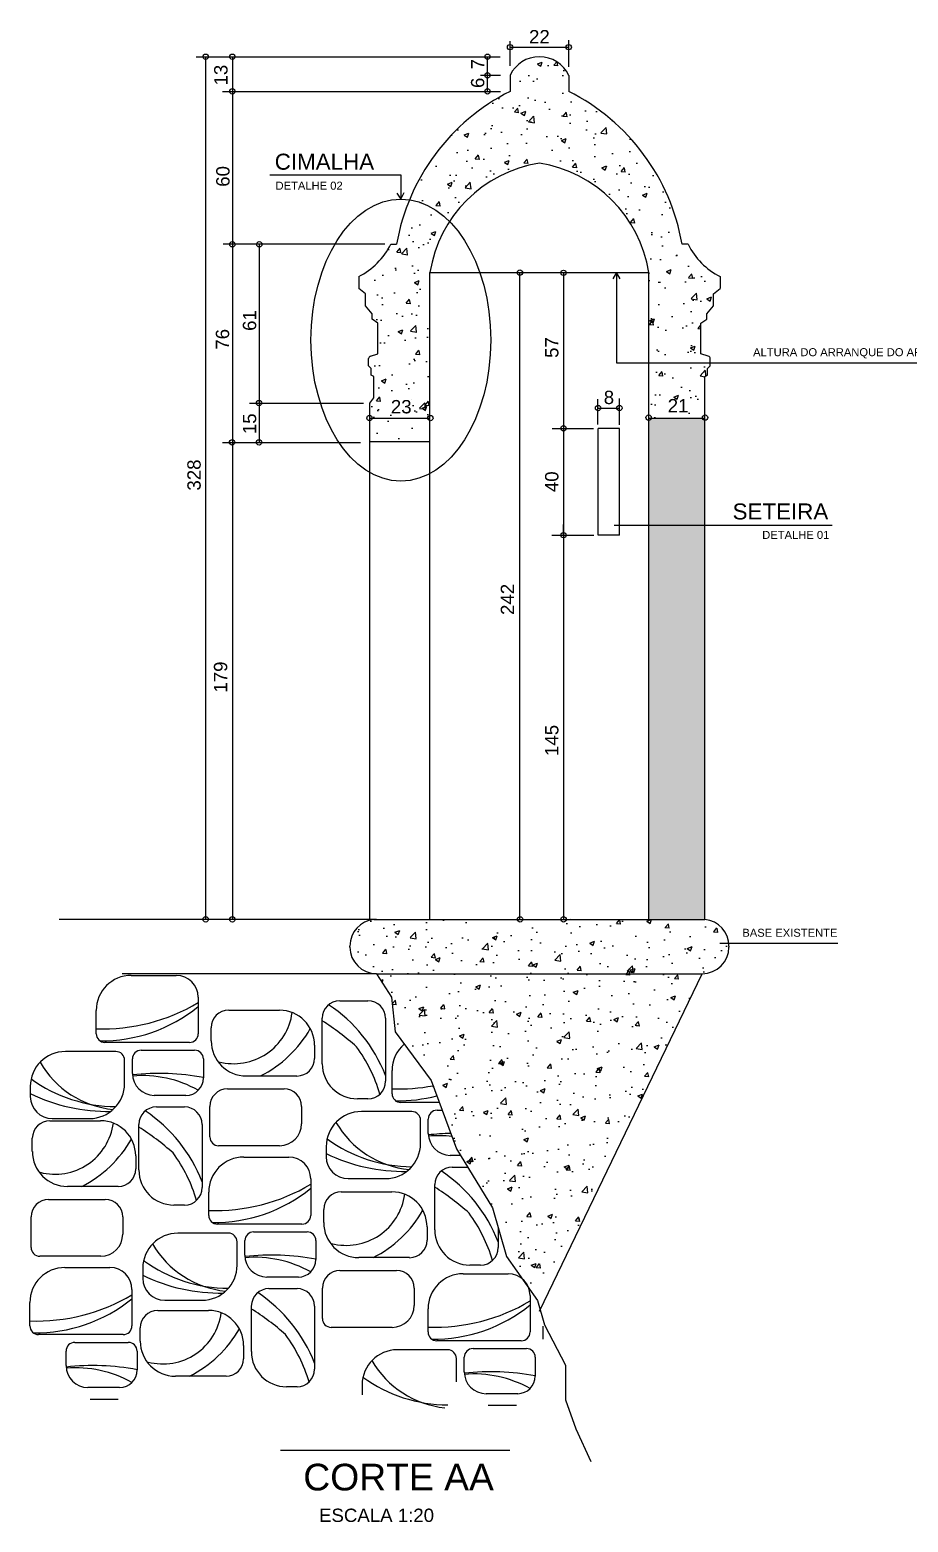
# Model space of a CAD drawing. Header units: millimetres. Extents: x 21881.5 to 21905.2, y 3580.3 to 3591.7.
# Drawn here: x 21890.3 to 21893.59, y 3586.05 to 3591.64 of the extents above; entities that cross this region are included whole.
import ezdxf

# ---------------------------------------------------------------- set-up
doc = ezdxf.new("R2010")
doc.units = ezdxf.units.MM
doc.header["$MEASUREMENT"] = 0
for name, color, linetype in [('Corte', 5, 'Continuous'), ('HACHURA', 21, 'Continuous'), ('Layer1', 1, 'Continuous'), ('Layer2', 7, 'Continuous'), ('MARGEMINT', 6, 'Continuous'), ('Terra', 40, 'Continuous'), ('TEXT2', 6, 'Continuous')]:
    doc.layers.add(name, color=color, linetype=linetype)
doc.styles.add('Arial', font='ARIAL.TTF', dxfattribs={"height": 0.05})
pattern_1 = [(50, (21697.91374, 3494.59988), (0.18218467, -0.01593909), [0.01905, -0.20955]), (355, (21697.91374, 3494.59988), (-0.03524283, 0.19105664), [0.01524, -0.16764]), (100.451, (21697.92892, 3494.59855), (0.1469425, 0.17511669), [0.01619, -0.17809]), (46.1842, (21697.91374, 3494.65068), (0.27107904, -0.04204233), [0.028575, -0.314325]), (96.6356, (21697.93633, 3494.64717), (0.23740423, 0.24742556), [0.024285, -0.267135]), (351.184, (21697.91374, 3494.65068), (0.2374046, 0.2474251), [0.02286, -0.25146]), (21, (21697.93914, 3494.63798), (0.15161488, -0.10226552), [0.01905, -0.20955]), (326, (21697.93914, 3494.63798), (0.06180203, 0.18418797), [0.01524, -0.16764]), (71.4514, (21697.95177, 3494.62945), (0.21341649, 0.08192286), [0.01619, -0.17809]), (37.5, (21697.91374, 3494.599876), (0.003088603, 0.084555039), [0, -0.165608, 0, -0.17018, 0, -0.168275]), (7.5, (21697.91374, 3494.59988), (0.066819663, 0.100180575), [0, -0.097028, 0, -0.161798, 0, -0.064135]), (327.5, (21697.8571, 3494.599876), (0.135590595, -0.005728744), [0, -0.0635, 0, -0.19812, 0, -0.26289]), (317.5, (21697.8317, 3494.59988), (0.14812918, 0.02542649), [0, -0.08255, 0, -0.131572, 0, -0.18669])]

# ---------------------------------------------------------------- blocks, each defined once
blk = doc.blocks.new('_Small')
at = {"layer": 'Layer1', "color": 0, "lineweight": -2}
blk.add_circle((0, 0), 0.25, dxfattribs=at)

msp = doc.modelspace()

# ---------------------------------------------------------------- hatches: boundary and pattern name
at = {"layer": 'HACHURA'}
h = msp.add_hatch(dxfattribs=at)
h.set_pattern_fill('AR-CONC', color=256, scale=0.001, style=0)
h.set_pattern_definition(pattern_1)
h.paths.add_polyline_path([(21892.0992, 3591.4105, 0.237933), (21891.6744, 3590.8375), (21891.6522, 3590.8375, -0.160452), (21891.5322, 3590.7165), (21891.5322, 3590.6715), (21891.5572, 3590.6515), (21891.5572, 3590.6065), (21891.5822, 3590.5765), (21891.5822, 3590.5565), (21891.6042, 3590.5415), (21891.6042, 3590.4265), (21891.5765, 3590.4186, 0.33486), (21891.5692, 3590.409), (21891.5692, 3590.3815), (21891.5792, 3590.3715), (21891.5792, 3590.3475), (21891.5892, 3590.3425), (21891.5892, 3590.2625), (21891.5742, 3590.2425), (21891.5742, 3590.196, -0.36549), (21891.5826, 3590.1861), (21891.7909, 3590.1861, -0.366569), (21891.7992, 3590.196), (21891.7992, 3590.7315, -0.325745), (21892.2092, 3591.1415, -0.325745), (21892.6192, 3590.7315), (21892.6192, 3590.1978, -0.444362), (21892.6283, 3590.1861), (21892.82, 3590.1861, -0.450374), (21892.8292, 3590.1979), (21892.8292, 3590.3425), (21892.8392, 3590.3475), (21892.8392, 3590.3715), (21892.8492, 3590.3815), (21892.8492, 3590.409, 0.33486), (21892.842, 3590.4186), (21892.8142, 3590.4265), (21892.8142, 3590.5415), (21892.8362, 3590.5565), (21892.8362, 3590.5765), (21892.8612, 3590.6065), (21892.8612, 3590.6515), (21892.8862, 3590.6715), (21892.8862, 3590.7165, -0.160452), (21892.7662, 3590.8375), (21892.7441, 3590.8375, 0.237933), (21892.3192, 3591.4105), (21892.3192, 3591.4705, 0.636364), (21892.0992, 3591.4705)])
h.paths.add_polyline_path([(21891.5826, 3590.1861, -0.36549), (21891.5742, 3590.1763), (21891.5742, 3590.0975), (21891.7992, 3590.0975), (21891.7992, 3590.1762, -0.366569), (21891.7909, 3590.1861)])
h.paths.add_polyline_path([(21892.6829, 3590.2701), (21892.7745, 3590.2701), (21892.7745, 3590.1951), (21892.6829, 3590.1951)], flags=24)
h.paths.add_polyline_path([(21891.6385, 3590.266), (21891.7445, 3590.266), (21891.7445, 3590.191), (21891.6385, 3590.191)], flags=24)
h = msp.add_hatch(dxfattribs=at)
h.set_pattern_fill('AR-CONC', color=256, scale=0.001, style=0)
h.set_pattern_definition(pattern_1)
h.paths.add_polyline_path([(21895.1546, 3590.7315), (21894.9135, 3590.7315, -0.027459), (21894.8876, 3590.7165), (21894.8876, 3590.6715), (21894.9126, 3590.6515), (21894.9126, 3590.6065), (21894.9376, 3590.5765), (21894.9376, 3590.5565), (21894.9596, 3590.5415), (21894.9596, 3590.4265), (21894.9319, 3590.4186, 0.33486), (21894.9246, 3590.409), (21894.9246, 3590.3815), (21894.9346, 3590.3715), (21894.9346, 3590.3475), (21894.9446, 3590.3425), (21894.9446, 3590.0975), (21895.1546, 3590.0975)])
h.paths.add_polyline_path([(21892.8292, 3589.9232), (21892.6192, 3589.9232), (21892.6192, 3588.3075), (21892.8292, 3588.3075)])
h.paths.add_polyline_path([(21892.8292, 3590.1779, -0.34747), (21892.82, 3590.1861), (21892.6283, 3590.1861, -0.341866), (21892.6192, 3590.1779), (21892.6192, 3589.9232), (21892.8292, 3589.9232)])
h.paths.add_polyline_path([(21896.1846, 3588.3075), (21895.9746, 3588.3075), (21894.9446, 3588.3075, 0.381317), (21894.8546, 3588.2075, 0.424737), (21894.9547, 3588.1038), (21896.1746, 3588.1038, 0.414214), (21896.2746, 3588.2038, 0.391448)])
h = msp.add_hatch(dxfattribs=at)
h.set_pattern_fill('AR-CONC', color=256, scale=0.001, style=0)
h.set_pattern_definition(pattern_1)
h.paths.add_polyline_path([(21892.8292, 3588.307), (21892.8292, 3588.3075), (21892.3097, 3588.3075, -1.023943), (21892.2897, 3588.3075), (21891.5892, 3588.3075, 0.381317), (21891.4992, 3588.2075), (21891.4992, 3588.2038, 0.414214), (21891.5992, 3588.1038), (21892.8192, 3588.1038, 0.419631), (21892.9192, 3588.2056, 0.39048)])
h.paths.add_polyline_path([(21892.8192, 3588.1038), (21891.5992, 3588.1038), (21891.6555, 3588.0163), (21891.6686, 3587.8861), (21891.8032, 3587.7039), (21891.8987, 3587.4478), (21892.0334, 3587.2265), (21892.0855, 3587.0443), (21892.1454, 3586.9599, -0.124886), (21892.1689, 3586.927), (21892.2027, 3586.8794), (21892.2125, 3586.8452)])

# ---------------------------------------------------------------- linework, layer by layer
at = {"layer": 'Corte'}
for p, q in [((21892.0992, 3591.4705), (21892.0992, 3591.4105)), ((21892.0992, 3591.4705), (21892.0992, 3591.4105)), ((21892.3192, 3591.4705), (21892.3192, 3591.4105)), ((21892.3192, 3591.4705), (21892.3192, 3591.4105)), ((21891.6522, 3590.8375), (21891.6744, 3590.8375)), ((21892.7662, 3590.8375), (21892.7441, 3590.8375)), ((21891.5322, 3590.7165), (21891.5322, 3590.6715)), ((21891.7992, 3590.0975), (21891.7992, 3590.7315)), ((21892.6192, 3588.3075), (21892.6192, 3590.7315)), ((21892.8862, 3590.7165), (21892.8862, 3590.6715)), ((21891.5572, 3590.6515), (21891.5322, 3590.6715)), ((21891.5572, 3590.6065), (21891.5572, 3590.6515)), ((21892.8612, 3590.6515), (21892.8862, 3590.6715)), ((21892.8612, 3590.6065), (21892.8612, 3590.6515)), ((21891.5822, 3590.5765), (21891.5572, 3590.6065)), ((21891.5822, 3590.5565), (21891.5822, 3590.5765)), ((21892.8362, 3590.5765), (21892.8612, 3590.6065)), ((21892.8362, 3590.5565), (21892.8362, 3590.5765)), ((21891.6042, 3590.5415), (21891.5822, 3590.5565)), ((21891.6042, 3590.4265), (21891.6042, 3590.5415)), ((21892.8142, 3590.5415), (21892.8362, 3590.5565)), ((21892.8142, 3590.4265), (21892.8142, 3590.5415)), ((21891.5692, 3590.3815), (21891.5692, 3590.409)), ((21891.5765, 3590.4186), (21891.6042, 3590.4265)), ((21892.842, 3590.4186), (21892.8142, 3590.4265)), ((21892.8492, 3590.3815), (21892.8492, 3590.409)), ((21891.5792, 3590.3715), (21891.5692, 3590.3815)), ((21891.5792, 3590.3475), (21891.5792, 3590.3715)), ((21892.8392, 3590.3715), (21892.8492, 3590.3815)), ((21892.8392, 3590.3475), (21892.8392, 3590.3715)), ((21891.5892, 3590.3425), (21891.5792, 3590.3475)), ((21891.5892, 3590.2625), (21891.5892, 3590.3425)), ((21892.8292, 3590.3425), (21892.8392, 3590.3475)), ((21892.8292, 3588.3075), (21892.8292, 3590.3425)), ((21891.5742, 3590.2425), (21891.5892, 3590.2625)), ((21891.5742, 3590.0975), (21891.5742, 3590.2425)), ((21891.7992, 3590.0975), (21891.5742, 3590.0975)), ((21891.5892, 3588.3075), (21892.8292, 3588.3075)), ((21891.4992, 3588.2038), (21891.4992, 3588.2075)), ((21892.9192, 3588.2075), (21892.9192, 3588.2038)), ((21891.5992, 3588.1038), (21892.8192, 3588.1038)), ((21892.2092, 3586.8384), (21892.8192, 3588.1038))]:
    msp.add_line(p, q, dxfattribs=at)
for centre, radius, start, end in [((21892.2092, 3591.4191), 0.1214, 25.0576, 154.9424), ((21892.4548, 3590.7029), 0.7919, 116.6807, 170.2156), ((21891.9636, 3590.7029), 0.7919, 9.7844, 63.3193), ((21892.2855, 3590.6552), 0.4922, 98.9145, 171.0855), ((21892.133, 3590.6552), 0.4922, 8.9145, 81.0855), ((21891.4086, 3590.9592), 0.2724, 297.0067, 333.4688), ((21893.0099, 3590.9592), 0.2724, 206.5312, 242.9933), ((21891.5792, 3590.409), 0.01, 105.9454, 180), ((21892.8392, 3590.409), 0.01, 0, 74.0546), ((21891.6003, 3588.2071), 0.101, 96.2674, 179.7582), ((21892.8192, 3588.2075), 0.1, 0, 84.2608), ((21891.5992, 3588.2038), 0.1, 180, 270), ((21892.8192, 3588.2038), 0.1, 270, 0)]:
    msp.add_arc(centre, radius, start, end, dxfattribs=at)
at = {"layer": 'Layer1'}
for p, q in [((21892.0992, 3591.5067), (21892.0992, 3591.5993)), ((21892.3192, 3591.502), (21892.3192, 3591.6024)), ((21890.9229, 3591.5405), (21892.0625, 3591.5405)), ((21890.9589, 3591.5405), (21890.9589, 3588.3072)), ((21891.0589, 3591.5405), (21891.0589, 3588.3072)), ((21892.0149, 3591.4105), (21892.0149, 3591.5405)), ((21892.0992, 3591.5763), (21892.3192, 3591.5763)), ((21892.0641, 3591.4705), (21891.9886, 3591.4705)), ((21891.0219, 3591.4105), (21892.0641, 3591.4105)), ((21891.1999, 3591.0974), (21891.6902, 3591.0974)), ((21891.6902, 3591.0974), (21891.6902, 3591.0071)), ((21891.6303, 3590.8375), (21891.0241, 3590.8375)), ((21891.1589, 3590.8375), (21891.1589, 3590.0949)), ((21892.1361, 3588.3075), (21892.1361, 3590.7315)), ((21892.2996, 3590.7307), (21892.2996, 3590.7315)), ((21892.2996, 3590.7315), (21892.2996, 3589.6475)), ((21892.2996, 3590.7307), (21892.2996, 3590.7307)), ((21892.4985, 3590.7315), (21892.4985, 3590.3931)), ((21892.4985, 3590.3931), (21894.0172, 3590.3931)), ((21891.1229, 3590.2425), (21891.5498, 3590.2425)), ((21892.4284, 3590.162), (21892.4284, 3590.2572)), ((21892.5089, 3590.1613), (21892.5089, 3590.2597)), ((21891.5742, 3590.1861), (21891.7992, 3590.1861)), ((21892.4289, 3590.2239), (21892.5089, 3590.2239)), ((21892.6192, 3590.1861), (21892.8292, 3590.1861)), ((21892.2569, 3590.1475), (21892.4115, 3590.1475)), ((21892.2996, 3590.1475), (21892.2996, 3590.1483)), ((21892.2996, 3590.1475), (21892.2996, 3590.1075)), ((21892.2996, 3590.1475), (21892.2996, 3589.8375)), ((21892.2996, 3590.1475), (21892.2996, 3590.1475)), ((21891.0219, 3590.0949), (21891.5393, 3590.0949)), ((21892.2553, 3589.7475), (21892.4132, 3589.7475)), ((21892.2996, 3589.7475), (21892.2996, 3589.7875)), ((21892.2996, 3589.7575), (21892.2996, 3588.3072)), ((21892.2996, 3589.7475), (21892.2996, 3589.6575)), ((21892.2996, 3589.7475), (21892.2996, 3589.6575)), ((21892.4897, 3589.785), (21893.3056, 3589.785)), ((21892.8854, 3588.2179), (21893.3276, 3588.2179))]:
    msp.add_line(p, q, dxfattribs=at)
for points in [[(21891.6751, 3591.0296), (21891.6902, 3591.0071), (21891.7022, 3591.0314)], [(21892.512, 3590.708), (21892.4985, 3590.7315), (21892.4849, 3590.708)]]:
    msp.add_lwpolyline(points, dxfattribs=at)
msp.add_ellipse((21891.6902, 3590.4785), major_axis=(0, 0.5286), ratio=0.637255, dxfattribs=at)
at = {"layer": 'Layer2'}
for p, q in [((21891.7992, 3590.7315), (21892.6192, 3590.7315)), ((21892.5089, 3590.1475), (21892.4289, 3590.1475)), ((21892.4289, 3589.7475), (21892.4289, 3590.1475)), ((21892.5089, 3589.7475), (21892.5089, 3590.1475)), ((21891.5742, 3588.3075), (21891.5742, 3590.0975)), ((21891.7992, 3588.3075), (21891.7992, 3590.0975)), ((21892.5089, 3589.7475), (21892.4289, 3589.7475))]:
    msp.add_line(p, q, dxfattribs=at)
at = {"layer": 'MARGEMINT'}
msp.add_line((21891.2396, 3586.3176), (21892.0984, 3586.3176), dxfattribs=at)
at = {"layer": 'Terra'}
for p, q in [((21891.5992, 3588.3075), (21890.4101, 3588.3075)), ((21891.5992, 3588.1038), (21890.6467, 3588.1038)), ((21890.6804, 3588.0976), (21890.849, 3588.0976)), ((21890.9312, 3588.0154), (21890.9312, 3587.879)), ((21891.4615, 3588.0024), (21891.5671, 3588.0024)), ((21890.5488, 3587.879), (21890.5488, 3587.966)), ((21891.0454, 3587.967), (21891.2353, 3587.967)), ((21890.9796, 3587.8519), (21890.9796, 3587.9012)), ((21891.3957, 3587.7663), (21891.3957, 3587.9366)), ((21891.6329, 3587.9366), (21891.6329, 3587.7006)), ((21890.8983, 3587.8461), (21890.5817, 3587.8461)), ((21891.3668, 3587.8354), (21891.3668, 3587.7861)), ((21890.6224, 3587.8122), (21890.4335, 3587.8122)), ((21890.6553, 3587.6923), (21890.6553, 3587.7793)), ((21890.6843, 3587.73), (21890.6843, 3587.7842)), ((21890.7172, 3587.817), (21890.9177, 3587.817)), ((21890.9506, 3587.7842), (21890.9506, 3587.7135)), ((21891.301, 3587.7203), (21891.1111, 3587.7203)), ((21891.6575, 3587.6539), (21891.6575, 3587.741)), ((21890.302, 3587.6807), (21890.302, 3587.6429)), ((21891.0405, 3587.6719), (21891.2526, 3587.6719)), ((21890.8848, 3587.6478), (21890.7666, 3587.6478)), ((21891.5671, 3587.6348), (21891.5272, 3587.6348)), ((21891.8341, 3587.621), (21891.6904, 3587.621)), ((21890.3754, 3587.5529), (21890.5653, 3587.5529)), ((21890.3842, 3587.5607), (21890.5238, 3587.5607)), ((21890.7743, 3587.6042), (21890.8799, 3587.6042)), ((21890.9748, 3587.492), (21890.9748, 3587.6062)), ((21891.3184, 3587.6062), (21891.3184, 3587.5414)), ((21891.7311, 3587.5872), (21891.5422, 3587.5872)), ((21891.764, 3587.4672), (21891.764, 3587.5543)), ((21891.793, 3587.505), (21891.793, 3587.5591)), ((21891.8259, 3587.592), (21891.8449, 3587.592)), ((21890.7085, 3587.3682), (21890.7085, 3587.5385)), ((21890.9457, 3587.5385), (21890.9457, 3587.3024)), ((21890.3096, 3587.4378), (21890.3096, 3587.4871)), ((21891.2362, 3587.4591), (21891.0076, 3587.4591)), ((21891.4106, 3587.4556), (21891.4106, 3587.4179)), ((21890.6968, 3587.4213), (21890.6968, 3587.372)), ((21891.1019, 3587.4167), (21891.2705, 3587.4167)), ((21891.914, 3587.4227), (21891.8752, 3587.4227)), ((21891.3527, 3587.3345), (21891.3527, 3587.1981)), ((21891.4928, 3587.3357), (21891.6324, 3587.3357)), ((21891.883, 3587.3792), (21891.9405, 3587.3792)), ((21890.6311, 3587.3062), (21890.4412, 3587.3062)), ((21890.9703, 3587.1981), (21890.9703, 3587.2852)), ((21891.4669, 3587.2861), (21891.6568, 3587.2861)), ((21891.8172, 3587.1432), (21891.8172, 3587.3134)), ((21890.3706, 3587.2578), (21890.5827, 3587.2578)), ((21890.8799, 3587.2367), (21890.8401, 3587.2367)), ((21891.4011, 3587.171), (21891.4011, 3587.2203)), ((21890.3048, 3587.0779), (21890.3048, 3587.1921)), ((21890.6484, 3587.1921), (21890.6484, 3587.1273)), ((21891.3198, 3587.1652), (21891.0032, 3587.1652)), ((21891.0439, 3587.1313), (21890.855, 3587.1313)), ((21891.1388, 3587.1362), (21891.3392, 3587.1362)), ((21891.7883, 3587.1546), (21891.7883, 3587.1052)), ((21892.0544, 3587.153), (21892.0544, 3587.0774)), ((21891.0768, 3587.0114), (21891.0768, 3587.0985)), ((21891.1059, 3587.0491), (21891.1059, 3587.1033)), ((21891.3721, 3587.1033), (21891.3721, 3587.0327)), ((21890.5662, 3587.045), (21890.3377, 3587.045)), ((21890.4319, 3587.0026), (21890.6005, 3587.0026)), ((21890.7235, 3586.9998), (21890.7235, 3586.9621)), ((21891.7226, 3587.0395), (21891.5327, 3587.0395)), ((21891.9886, 3587.0116), (21891.9488, 3587.0116)), ((21891.3063, 3586.9669), (21891.1881, 3586.9669)), ((21891.462, 3586.9911), (21891.6742, 3586.9911)), ((21891.9236, 3586.9795), (21892.0922, 3586.9795)), ((21890.6828, 3586.9204), (21890.6828, 3586.784)), ((21891.1958, 3586.9234), (21891.3015, 3586.9234)), ((21891.3963, 3586.8112), (21891.3963, 3586.9253)), ((21891.7399, 3586.9253), (21891.7399, 3586.8605)), ((21892.1744, 3586.8973), (21892.1744, 3586.7609)), ((21890.3004, 3586.784), (21890.3004, 3586.8711)), ((21890.7797, 3586.8418), (21890.9696, 3586.8418)), ((21890.8057, 3586.8798), (21890.9453, 3586.8798)), ((21891.1301, 3586.6873), (21891.1301, 3586.8576)), ((21891.3672, 3586.8576), (21891.3672, 3586.6216)), ((21891.792, 3586.7609), (21891.792, 3586.8479)), ((21890.714, 3586.7267), (21890.714, 3586.7761)), ((21891.6577, 3586.7783), (21891.4292, 3586.7783)), ((21892.2228, 3586.7338), (21892.2228, 3586.7831)), ((21890.6499, 3586.7511), (21890.3333, 3586.7511)), ((21890.4688, 3586.7221), (21890.6692, 3586.7221)), ((21892.1415, 3586.728), (21891.8249, 3586.728)), ((21890.4359, 3586.635), (21890.4359, 3586.6892)), ((21890.7021, 3586.6892), (21890.7021, 3586.6186)), ((21891.1012, 3586.7103), (21891.1012, 3586.6609)), ((21891.8656, 3586.6941), (21891.6767, 3586.6941)), ((21891.8985, 3586.5742), (21891.8985, 3586.6612)), ((21891.9276, 3586.6119), (21891.9276, 3586.6661)), ((21891.9605, 3586.699), (21892.1609, 3586.699)), ((21892.1938, 3586.6661), (21892.1938, 3586.5955)), ((21890.6363, 3586.5528), (21890.5181, 3586.5528)), ((21891.0354, 3586.5952), (21890.8455, 3586.5952)), ((21891.3015, 3586.5558), (21891.2616, 3586.5558)), ((21891.5452, 3586.5626), (21891.5452, 3586.5248)), ((21890.5259, 3586.5093), (21890.6315, 3586.5093)), ((21892.128, 3586.5297), (21892.0098, 3586.5297)), ((21892.0175, 3586.4862), (21892.1232, 3586.4862))]:
    msp.add_line(p, q, dxfattribs=at)
msp.add_lwpolyline([(21891.5992, 3588.1038), (21891.5992, 3588.1038), (21891.6555, 3588.0163), (21891.6686, 3587.8861), (21891.8032, 3587.7039), (21891.8987, 3587.4478), (21892.0334, 3587.2265), (21892.0855, 3587.0443), (21892.2027, 3586.8794), (21892.2288, 3586.7882), (21892.307, 3586.6363), (21892.307, 3586.5061), (21892.346, 3586.3977), (21892.4025, 3586.2761)], dxfattribs=at)
for centre, radius, start, end in [((21890.6804, 3587.966), 0.1315, 90, 180), ((21890.849, 3588.0154), 0.0822, 0, 90), ((21891.4615, 3587.9366), 0.0658, 90, 180), ((21891.5671, 3587.9366), 0.0658, 0, 90), ((21890.5749, 3588.5909), 0.6939, 267.8487, 300.8988), ((21890.5712, 3588.4231), 0.5706, 269.0901, 309.1149), ((21891.0454, 3587.9012), 0.0658, 90, 180), ((21891.0644, 3587.9869), 0.2205, 255.3409, 352.4755), ((21891.2353, 3587.8354), 0.1315, 0, 90), ((21891.1059, 3587.517), 0.5656, 21.3018, 56.2945), ((21890.962, 3588.1198), 0.4478, 296.8779, 330.2994), ((21890.8566, 3587.081), 1.0032, 48.2954, 57.4988), ((21890.5817, 3587.879), 0.0329, 180, 270), ((21890.8983, 3587.879), 0.0329, 270, 0), ((21891.1111, 3587.8519), 0.1315, 180, 270), ((21891.789, 3587.741), 0.1315, 131.0988, 180), ((21890.4335, 3587.6807), 0.1315, 90, 180), ((21890.6224, 3587.7793), 0.0329, 0, 90), ((21890.7172, 3587.7842), 0.0329, 90, 180), ((21890.9177, 3587.7842), 0.0329, 0, 90), ((21891.301, 3587.7861), 0.0658, 270, 0), ((21891.0657, 3587.493), 0.5689, 16.2687, 36.3239), ((21890.649, 3587.9519), 0.359, 210.1481, 264.109), ((21890.7666, 3587.73), 0.0822, 180, 270), ((21890.7844, 3586.8372), 0.8928, 79.2739, 96.4213), ((21890.7207, 3587.2903), 0.4315, 60.8057, 94.7607), ((21891.5272, 3587.7663), 0.1315, 180, 270), ((21890.6274, 3588.1578), 0.5523, 234.2938, 269.5052), ((21890.5238, 3587.6923), 0.1315, 270, 0), ((21890.8848, 3587.7135), 0.0658, 270, 0), ((21891.0405, 3587.6062), 0.0658, 90, 180), ((21891.2526, 3587.6062), 0.0658, 0, 90), ((21891.5671, 3587.7006), 0.0658, 270, 0), ((21891.6835, 3588.3659), 0.6939, 267.8487, 280.5597), ((21890.5913, 3588.2481), 0.6603, 244.0119, 271.0833), ((21890.3842, 3587.6429), 0.0822, 180, 270), ((21891.6904, 3587.6539), 0.0329, 180, 270), ((21891.6798, 3588.1981), 0.5706, 269.0901, 284.7089), ((21890.3754, 3587.4871), 0.0658, 90, 180), ((21890.5653, 3587.4213), 0.1315, 0, 90), ((21890.7743, 3587.5385), 0.0658, 90, 180), ((21890.4188, 3587.1188), 0.5656, 21.3018, 56.2945), ((21890.8799, 3587.5385), 0.0658, 0, 90), ((21891.5422, 3587.4556), 0.1315, 90, 180), ((21891.7311, 3587.5543), 0.0329, 0, 90), ((21891.8259, 3587.5591), 0.0329, 90, 180), ((21890.3945, 3587.5728), 0.2205, 255.3409, 352.4755), ((21890.1695, 3586.6829), 1.0032, 48.2954, 57.4988), ((21891.2362, 3587.5414), 0.0822, 270, 0), ((21891.7576, 3587.7269), 0.359, 210.1481, 264.109), ((21891.8752, 3587.505), 0.0822, 180, 270), ((21891.893, 3586.6122), 0.8928, 91.0011, 96.4213), ((21891.8294, 3587.0652), 0.4315, 83.0414, 94.7607), ((21890.2921, 3587.7057), 0.4478, 296.8779, 330.2994), ((21891.0076, 3587.492), 0.0329, 180, 270), ((21891.7361, 3587.9328), 0.5523, 234.2938, 269.5052), ((21891.6324, 3587.4672), 0.1315, 270, 0), ((21890.4412, 3587.4378), 0.1315, 180, 270), ((21890.3786, 3587.0949), 0.5689, 16.2687, 36.3239), ((21891.1019, 3587.2852), 0.1315, 90, 180), ((21891.2705, 3587.3345), 0.0822, 0, 90), ((21891.7, 3588.023), 0.6603, 244.0119, 271.0833), ((21891.4928, 3587.4179), 0.0822, 180, 270), ((21890.6311, 3587.372), 0.0658, 270, 0), ((21890.8401, 3587.3682), 0.1315, 180, 270), ((21891.883, 3587.3134), 0.0658, 90, 180), ((21891.5274, 3586.8938), 0.5656, 21.3018, 56.2945), ((21890.8799, 3587.3024), 0.0658, 270, 0), ((21890.9964, 3587.9101), 0.6939, 267.8487, 300.8988), ((21890.9927, 3587.7422), 0.5706, 269.0901, 309.1149), ((21891.4669, 3587.2203), 0.0658, 90, 180), ((21891.486, 3587.306), 0.2205, 255.3409, 352.4755), ((21891.6568, 3587.1546), 0.1315, 0, 90), ((21891.2782, 3586.4578), 1.0032, 48.2954, 57.4988), ((21890.3706, 3587.1921), 0.0658, 90, 180), ((21890.5827, 3587.1921), 0.0658, 0, 90), ((21891.3836, 3587.4389), 0.4478, 296.8779, 330.2994), ((21891.0032, 3587.1981), 0.0329, 180, 270), ((21891.3198, 3587.1981), 0.0329, 270, 0), ((21891.5327, 3587.171), 0.1315, 180, 270), ((21891.4872, 3586.8698), 0.5689, 16.2687, 36.3239), ((21890.5662, 3587.1273), 0.0822, 270, 0), ((21890.855, 3586.9998), 0.1315, 90, 180), ((21891.0439, 3587.0985), 0.0329, 0, 90), ((21891.1388, 3587.1033), 0.0329, 90, 180), ((21891.3392, 3587.1033), 0.0329, 0, 90), ((21891.7226, 3587.1052), 0.0658, 270, 0), ((21891.9488, 3587.1432), 0.1315, 180, 270), ((21890.3377, 3587.0779), 0.0329, 180, 270), ((21891.0705, 3587.2711), 0.359, 210.1481, 264.109), ((21891.1881, 3587.0491), 0.0822, 180, 270), ((21891.2059, 3586.1563), 0.8928, 79.2739, 96.4213), ((21891.9886, 3587.0774), 0.0658, 270, 0), ((21890.4319, 3586.8711), 0.1315, 90, 180), ((21890.6005, 3586.9204), 0.0822, 0, 90), ((21891.049, 3587.4769), 0.5523, 234.2938, 269.5052), ((21890.9453, 3587.0114), 0.1315, 270, 0), ((21891.1423, 3586.6094), 0.4315, 60.8057, 94.7607), ((21891.3063, 3587.0327), 0.0658, 270, 0), ((21891.0128, 3587.5672), 0.6603, 244.0119, 271.0833), ((21890.8057, 3586.9621), 0.0822, 180, 270), ((21891.462, 3586.9253), 0.0658, 90, 180), ((21891.6742, 3586.9253), 0.0658, 0, 90), ((21891.9236, 3586.8479), 0.1315, 90, 180), ((21892.0922, 3586.8973), 0.0822, 0, 90), ((21890.3264, 3587.496), 0.6939, 267.8487, 300.8988), ((21890.3227, 3587.3281), 0.5706, 269.0901, 309.1149), ((21891.1958, 3586.8576), 0.0658, 90, 180), ((21890.8403, 3586.438), 0.5656, 21.3018, 56.2945), ((21891.3015, 3586.8576), 0.0658, 0, 90), ((21890.7797, 3586.7761), 0.0658, 90, 180), ((21890.7988, 3586.8617), 0.2205, 255.3409, 352.4755), ((21890.9696, 3586.7103), 0.1315, 0, 90), ((21890.591, 3586.002), 1.0032, 48.2954, 57.4988), ((21891.6577, 3586.8605), 0.0822, 270, 0), ((21891.8181, 3587.4729), 0.6939, 267.8487, 300.8988), ((21891.8144, 3587.305), 0.5706, 269.0901, 309.1149), ((21890.3333, 3586.784), 0.0329, 180, 270), ((21890.6499, 3586.784), 0.0329, 270, 0), ((21890.6964, 3586.9946), 0.4478, 296.8779, 330.2994), ((21891.4292, 3586.8112), 0.0329, 180, 270), ((21890.4688, 3586.6892), 0.0329, 90, 180), ((21890.6692, 3586.6892), 0.0329, 0, 90), ((21890.8455, 3586.7267), 0.1315, 180, 270), ((21890.8001, 3586.414), 0.5689, 16.2687, 36.3239), ((21891.8249, 3586.7609), 0.0329, 180, 270), ((21892.1415, 3586.7609), 0.0329, 270, 0), ((21891.0354, 3586.6609), 0.0658, 270, 0), ((21891.2616, 3586.6873), 0.1315, 180, 270), ((21891.6767, 3586.5626), 0.1315, 90, 180), ((21891.8656, 3586.6612), 0.0329, 0, 90), ((21891.9605, 3586.6661), 0.0329, 90, 180), ((21892.1609, 3586.6661), 0.0329, 0, 90), ((21890.5181, 3586.635), 0.0822, 180, 270), ((21890.5359, 3585.7422), 0.8928, 79.2739, 96.4213), ((21890.4723, 3586.1953), 0.4315, 60.8057, 94.7607), ((21890.6363, 3586.6186), 0.0658, 270, 0), ((21891.3015, 3586.6216), 0.0658, 270, 0), ((21891.8922, 3586.8339), 0.359, 210.1481, 264.109), ((21892.0098, 3586.6119), 0.0822, 180, 270), ((21892.0276, 3585.7191), 0.8928, 79.2739, 96.4213), ((21891.964, 3586.1722), 0.4315, 60.8057, 94.7607), ((21891.8707, 3587.0397), 0.5523, 234.2938, 269.5052), ((21892.128, 3586.5955), 0.0658, 270, 0)]:
    msp.add_arc(centre, radius, start, end, dxfattribs=at)

# ---------------------------------------------------------------- block references
at = {"layer": 'Layer1', "xscale": 0.0400000000008731, "yscale": 0.0399999999999636, "zscale": 0.04}
for p in [(21892.0992, 3591.5763), (21892.3192, 3591.5763), (21890.9589, 3591.5405), (21891.0589, 3591.5405), (21892.0149, 3591.5405), (21892.0149, 3591.4705), (21891.0589, 3591.4105), (21892.0149, 3591.4105), (21891.0589, 3590.8375), (21891.1599, 3590.8375), (21891.5726, 3590.1861), (21892.4289, 3590.2239), (21892.6185, 3590.1879)]:
    msp.add_blockref('_Small', p, dxfattribs=at)
at = {"layer": 'Layer1', "yscale": 0.0399999999999636, "zscale": 0.04}
for p, xscale, rotation in [((21892.1361, 3590.7315), 0.0399999999999636, 90), ((21892.2996, 3590.7307), 0.0399999999999636, 90), ((21892.2996, 3590.7307), 0.0399999999999636, 270), ((21892.2996, 3590.7307), 0.0399999999999636, 90), ((21892.2996, 3590.7307), 0.0399999999999636, 90), ((21892.2996, 3590.7307), 0.0399999999999636, 270), ((21891.1589, 3590.2425), 0.0399999999999636, 270), ((21891.8009, 3590.1861), 0.0400000000008731, 180), ((21892.5089, 3590.2239), 0.0400000000008731, 180), ((21892.8298, 3590.1879), 0.0400000000008731, 180), ((21892.2996, 3590.1475), 0.0399999999999636, 270), ((21892.2996, 3590.1475), 0.0399999999999636, 90), ((21892.2996, 3590.1475), 0.0399999999999636, 90), ((21892.2996, 3590.1475), 0.0399999999999636, 270), ((21892.2996, 3590.1475), 0.0399999999999636, 90), ((21891.0578, 3590.0949), 0.0399999999999636, 270), ((21891.1589, 3590.0949), 0.0399999999999636, 270), ((21892.2996, 3589.7475), 0.0399999999999636, 270), ((21892.2996, 3589.7475), 0.0399999999999636, 270), ((21890.959, 3588.3075), 0.0399999999999636, 270), ((21891.059, 3588.3073), 0.0399999999999636, 270), ((21892.1368, 3588.3075), 0.0399999999999636, 270), ((21892.2997, 3588.3073), 0.0399999999999636, 270)]:
    msp.add_blockref('_Small', p, dxfattribs=dict(at, xscale=xscale, rotation=rotation))

# ---------------------------------------------------------------- texts
at = {"layer": 'Layer1', "style": 'Arial'}
for s, height, p in [('CIMALHA', 0.06, (21891.2176, 3591.1171)), ('DETALHE 02', 0.03, (21891.2207, 3591.0422)), ('ALTURA DO ARRANQUE DO ARCO DA ABÓBODA', 0.03, (21893.0098, 3590.4181)), ('SETEIRA', 0.06, (21892.9329, 3589.8062)), ('DETALHE 01', 0.03, (21893.0439, 3589.7333)), ('BASE EXISTENTE', 0.03, (21892.9694, 3588.2422))]:
    msp.add_text(s, height=height, dxfattribs=at).set_placement(p)
at = {"layer": 'Layer1', "char_height": 0.05, "attachment_point": 5, "style": 'Arial'}
for s, insert in [('22', (21892.2092, 3591.6155)), ('23', (21891.6915, 3590.2285)), ('8', (21892.4697, 3590.2634)), ('21', (21892.7287, 3590.2326))]:
    msp.add_mtext(s, dxfattribs=dict(at, insert=insert))
at = {"layer": 'Layer1', "char_height": 0.05, "attachment_point": 5, "rotation": 90, "style": 'Arial'}
for s, insert in [('7', (21891.9782, 3591.5126)), ('13', (21891.0162, 3591.4716)), ('6', (21891.9782, 3591.4426)), ('60', (21891.0238, 3591.0919)), ('61', (21891.1236, 3590.5518)), ('76', (21891.0223, 3590.4814)), ('57', (21892.2558, 3590.4505)), ('15', (21891.1236, 3590.1649)), ('328', (21890.9157, 3589.9726)), ('40', (21892.2558, 3589.9475)), ('242', (21892.0896, 3589.5065)), ('179', (21891.0151, 3589.2155)), ('145', (21892.2558, 3588.978))]:
    msp.add_mtext(s, dxfattribs=dict(at, insert=insert))
at = {"layer": 'TEXT2', "style": 'Arial'}
for s, height, p in [('CORTE AA', 0.1, (21891.3247, 3586.1671)), ('ESCALA 1:20', 0.05, (21891.3836, 3586.0489))]:
    msp.add_text(s, height=height, dxfattribs=at).set_placement(p)

doc.saveas('drawing.dxf')
